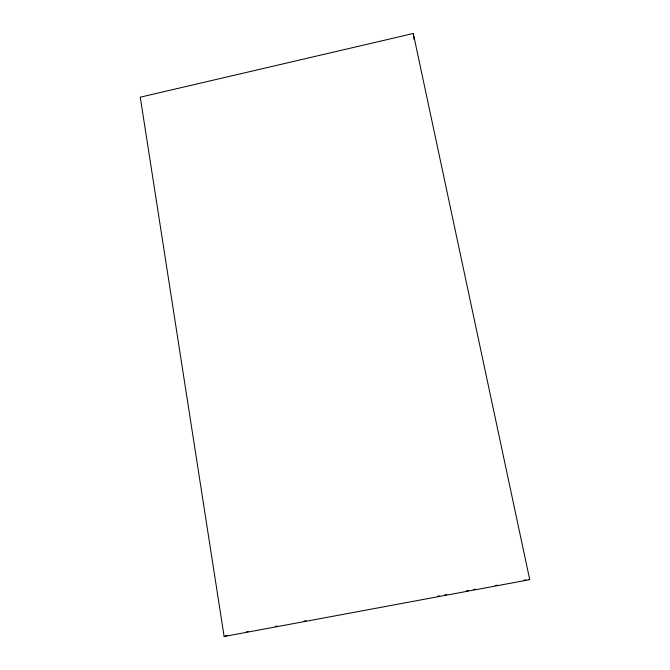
<?xml version="1.0" encoding="UTF-8"?>
<svg xmlns="http://www.w3.org/2000/svg" width="670" height="670" viewBox="0 0 670 670"><rect width="100%" height="100%" fill="white"/><g stroke="black" fill="none" stroke-linecap="round" stroke-linejoin="round"><path stroke-width="1" d="M224.123 636.5L529.736 579.667L413.281 33.5L140.264 97.184L224.123 636.5L227.021 635.562M246.485 631.802L248.536 631.425M275.253 626.45L277.305 626.073M304.021 621.098L306.073 620.721M437.585 596.258L439.646 595.873M444.78 594.918L446.84 594.533M466.362 590.906L468.414 590.521M473.548 589.567L475.608 589.181M495.13 585.555L497.182 585.17M523.898 580.203L525.95 579.818M529.032 579.249L529.736 579.667M413.281 33.5L414.11 39.622"/></g></svg>
